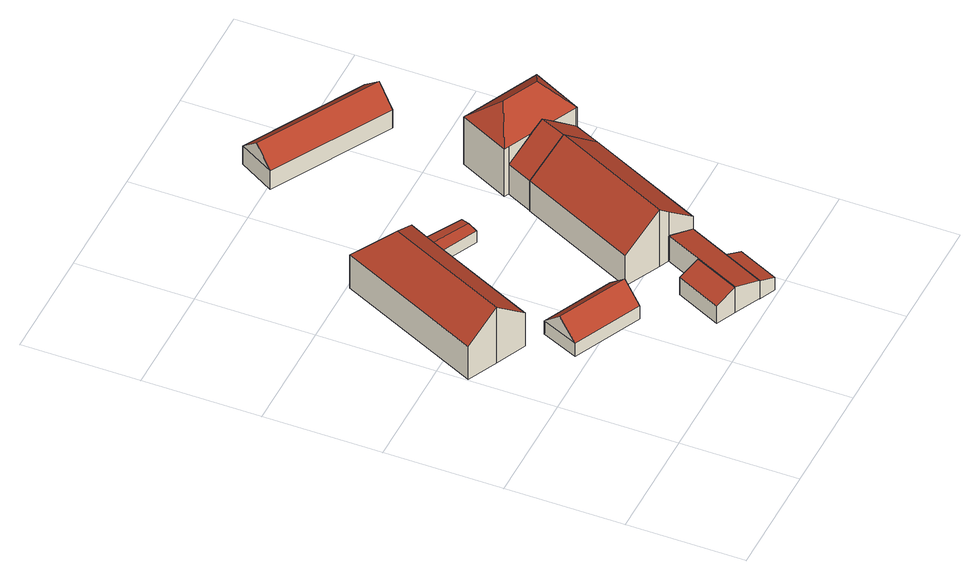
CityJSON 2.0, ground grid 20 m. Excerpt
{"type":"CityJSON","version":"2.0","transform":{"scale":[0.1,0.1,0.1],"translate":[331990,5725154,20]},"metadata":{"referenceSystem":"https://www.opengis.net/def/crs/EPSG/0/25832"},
"CityObjects":{
"building1":{"type":"Building","attributes":{"Geometrietyp2DReferenz":"3000","Gemeindeschluessel":"05170048","function":"31001_2720","roofType":"5000","measuredHeight":11.26},"address":[{"country":"Germany","locality":"Wesel","thoroughfareNumber":"176","thoroughfareName":"Zur Bauerschaft"}],"geometry":[{"type":"Solid","lod":"2","boundaries":[[[[0,1,2,3]],[[4,5,1,0]],[[6,7,5,4]],[[8,9,7,6]],[[10,11,9,8]],[[3,2,11,10]],[[0,3,10,8,12]],[[8,6,12]],[[6,4,0,12]],[[1,5,7,9,11,2]]]],"semantics":{"surfaces":[{"type":"WallSurface"},{"type":"RoofSurface"},{"type":"GroundSurface"}],"values":[[0,0,0,0,0,0,1,1,1,2]]}}]},
"building2":{"type":"Building","attributes":{"Geometrietyp2DReferenz":"3000","Gemeindeschluessel":"05170048","function":"31001_2720","roofType":"3100","measuredHeight":5.81},"address":[{"country":"Germany","locality":"Wesel","thoroughfareNumber":"176","thoroughfareName":"Zur Bauerschaft"}],"geometry":[{"type":"Solid","lod":"2","boundaries":[[[[13,14,15,16]],[[17,18,14,13]],[[19,20,18,17]],[[16,15,20,19]],[[13,21,17]],[[19,22,16]],[[16,22,21,13]],[[17,21,22,19]],[[14,18,20,15]]]],"semantics":{"surfaces":[{"type":"WallSurface"},{"type":"RoofSurface"},{"type":"GroundSurface"}],"values":[[0,0,0,0,0,0,1,1,2]]}}]},
"building3":{"type":"Building","attributes":{"Gemeindeschluessel":"05170048","Geometrietyp2DReferenz":"3000","function":"31001_2720"},"address":[{"country":"Germany","locality":"Wesel","thoroughfareNumber":"176","thoroughfareName":"Zur Bauerschaft"}],"children":["building3-1","building3-2"]},
"building3-1":{"type":"BuildingPart","attributes":{"roofType":"2100","measuredHeight":5.27},"parents":["building3"],"geometry":[{"type":"MultiSurface","lod":"2","boundaries":[[[23,24,25,26]],[[27,28,29,30]],[[26,25,28,27]],[[30,23,26,27]],[[24,29,28,25]],[[31,32,23,30,29,33]],[[32,31,33,24]]],"semantics":{"surfaces":[{"type":"WallSurface"},{"type":"RoofSurface"},{"type":"GroundSurface"},{"type":"ClosureSurface"}],"values":[0,0,0,1,2,0,3]}}]},
"building3-2":{"type":"BuildingPart","attributes":{"roofType":"2100","measuredHeight":5.14},"parents":["building3"],"geometry":[{"type":"Solid","lod":"2","boundaries":[[[[34,35,24,32]],[[36,37,35,34]],[[31,33,37,36]],[[36,34,32,31]],[[35,37,33,24]],[[31,32,24,33]]]],"semantics":{"surfaces":[{"type":"WallSurface"},{"type":"RoofSurface"},{"type":"GroundSurface"},{"type":"ClosureSurface"}],"values":[[0,0,0,1,2,3]]}}]},
"building4":{"type":"Building","attributes":{"Geometrietyp2DReferenz":"3000","Gemeindeschluessel":"05170048","function":"51009_1610","roofType":"2100","measuredHeight":3.66},"geometry":[{"type":"Solid","lod":"2","boundaries":[[[[38,39,40,41]],[[42,43,39,38]],[[44,45,43,42]],[[41,40,45,44]],[[42,38,41,44]],[[39,43,45,40]]]],"semantics":{"surfaces":[{"type":"WallSurface"},{"type":"RoofSurface"},{"type":"GroundSurface"}],"values":[[0,0,0,0,1,2]]}}]},
"building5":{"type":"Building","attributes":{"Geometrietyp2DReferenz":"3000","Gemeindeschluessel":"05170048","function":"31001_2720","roofType":"3100","measuredHeight":2.78},"address":[{"country":"Germany","locality":"Wesel","thoroughfareNumber":"176","thoroughfareName":"Zur Bauerschaft"}],"geometry":[{"type":"Solid","lod":"2","boundaries":[[[[46,47,48,49]],[[50,51,47,46]],[[52,53,51,50]],[[49,48,53,52]],[[46,54,50]],[[52,55,49]],[[49,55,54,46]],[[50,54,55,52]],[[47,51,53,48]]]],"semantics":{"surfaces":[{"type":"WallSurface"},{"type":"RoofSurface"},{"type":"GroundSurface"}],"values":[[0,0,0,0,0,0,1,1,2]]}}]},
"building6":{"type":"Building","attributes":{"Geometrietyp2DReferenz":"3000","Gemeindeschluessel":"05170048","function":"31001_2720","roofType":"3100","measuredHeight":11.64},"address":[{"country":"Germany","locality":"Wesel","thoroughfareNumber":"176","thoroughfareName":"Zur Bauerschaft"}],"geometry":[{"type":"Solid","lod":"2","boundaries":[[[[56,57,29,58]],[[59,60,57,56]],[[61,62,60,59]],[[63,64,62,61]],[[65,66,64,63]],[[67,68,66,65]],[[69,28,68,67]],[[58,29,28,69]],[[58,69,67,65,63,56]],[[61,59,56,63]],[[57,60,62,64,66,68,28,29]]]],"semantics":{"surfaces":[{"type":"WallSurface"},{"type":"RoofSurface"},{"type":"GroundSurface"}],"values":[[0,0,0,0,0,0,0,0,1,1,2]]}}]},
"building7":{"type":"Building","attributes":{"name":"Groß Eger","Gemeindeschluessel":"05170048","Geometrietyp2DReferenz":"3000","function":"31001_1210"},"address":[{"country":"Germany","locality":"Wesel","thoroughfareNumber":"176","thoroughfareName":"Zur Bauerschaft"}],"children":["building7-1","building7-2"]},
"building7-1":{"type":"BuildingPart","attributes":{"roofType":"3200","measuredHeight":13.94},"parents":["building7"],"geometry":[{"type":"MultiSurface","lod":"2","boundaries":[[[70,71,72,73]],[[74,75,71,70]],[[76,77,75,74]],[[78,79,77,76]],[[80,81,79,78]],[[82,76,74,83]],[[74,70,83]],[[83,70,73,80,78,82]],[[78,76,82]],[[72,71,75,77,79,81]],[[80,84,85]],[[86,73,87]],[[88,86,87,72,89]],[[85,84,88,89,81]]],"semantics":{"surfaces":[{"type":"WallSurface"},{"type":"RoofSurface"},{"type":"GroundSurface"},{"type":"ClosureSurface"}],"values":[0,0,0,0,0,1,1,1,1,2,0,0,3,3]}}]},
"building7-2":{"type":"BuildingPart","attributes":{"roofType":"3100","measuredHeight":11.44},"parents":["building7"],"geometry":[{"type":"MultiSurface","lod":"2","boundaries":[[[61,90,91,92]],[[87,72,90,61]],[[65,93,81,85]],[[92,91,93,65]],[[87,61,92,94]],[[65,85,94,92]],[[90,72,89,81,93,91]],[[94,88,86]],[[87,86,88,89,72]],[[94,84,88]],[[88,84,85,81,89]]],"semantics":{"surfaces":[{"type":"WallSurface"},{"type":"RoofSurface"},{"type":"GroundSurface"},{"type":"ClosureSurface"}],"values":[0,0,0,0,1,1,2,0,3,0,3]}}]},
"building8":{"type":"Building","attributes":{"Geometrietyp2DReferenz":"3000","Gemeindeschluessel":"05170048","function":"31001_2720","roofType":"3100","measuredHeight":6.9},"geometry":[{"type":"Solid","lod":"2","boundaries":[[[[95,96,97,98]],[[99,100,96,95]],[[101,102,100,99]],[[98,97,102,101]],[[95,103,99]],[[101,104,98]],[[98,104,103,95]],[[99,103,104,101]],[[96,100,102,97]]]],"semantics":{"surfaces":[{"type":"WallSurface"},{"type":"RoofSurface"},{"type":"GroundSurface"}],"values":[[0,0,0,0,0,0,1,1,2]]}}]}
},
"vertices":[
[55,325,118],[55,325,5],[107,301,5],[107,301,72],[3,349,72],[3,349,5],[119,596,72],[119,596,5],[219,538,72],[219,538,5],[201,501,72],[201,501,5],[152,531,118],
[260,228,34],[260,228,7],[141,284,7],[141,284,34],[230,166,34],[230,166,7],[114,221,34],[114,221,7],[245,197,65],[128,253,65],
[299,39,62],[299,39,10],[343,18,10],[343,18,46],[409,157,46],[409,157,10],[364,177,10],[364,177,62],[335,116,61],[299,39,61],[335,116,10],
[265,54,45],[265,54,10],[302,132,45],[302,132,10],
[404,75,34],[404,75,9],[377,89,9],[377,89,45],[371,5,34],[371,5,9],[343,18,45],[343,18,9],
[301,491,32],[301,491,9],[219,538,9],[219,538,32],[286,460,32],[286,460,9],[201,501,32],[201,501,9],[293,476,36],[210,520,36],
[347,185,126],[347,185,10],[364,177,110],[286,215,71],[286,215,10],[382,415,71],[382,415,10],[443,386,126],[443,386,10],[504,357,71],[504,357,10],[455,254,71],[455,254,10],[409,157,71],
[395,463,107],[395,463,11],[403,459,11],[403,459,107],[437,548,107],[437,548,11],[569,486,107],[569,486,11],[526,400,107],[526,400,11],[524,401,107],[524,401,11],[512,460,150],[451,489,150],[484,420,107],[524,401,71],[443,440,107],[403,459,71],[463,430,107],[463,430,11],
[382,415,11],[443,386,11],[443,386,125],[504,357,11],[463,430,125],
[504,741,47],[504,741,10],[303,854,10],[303,854,47],[469,680,47],[469,680,10],[268,793,47],[268,793,10],[487,710,79],[285,823,79]
]}
